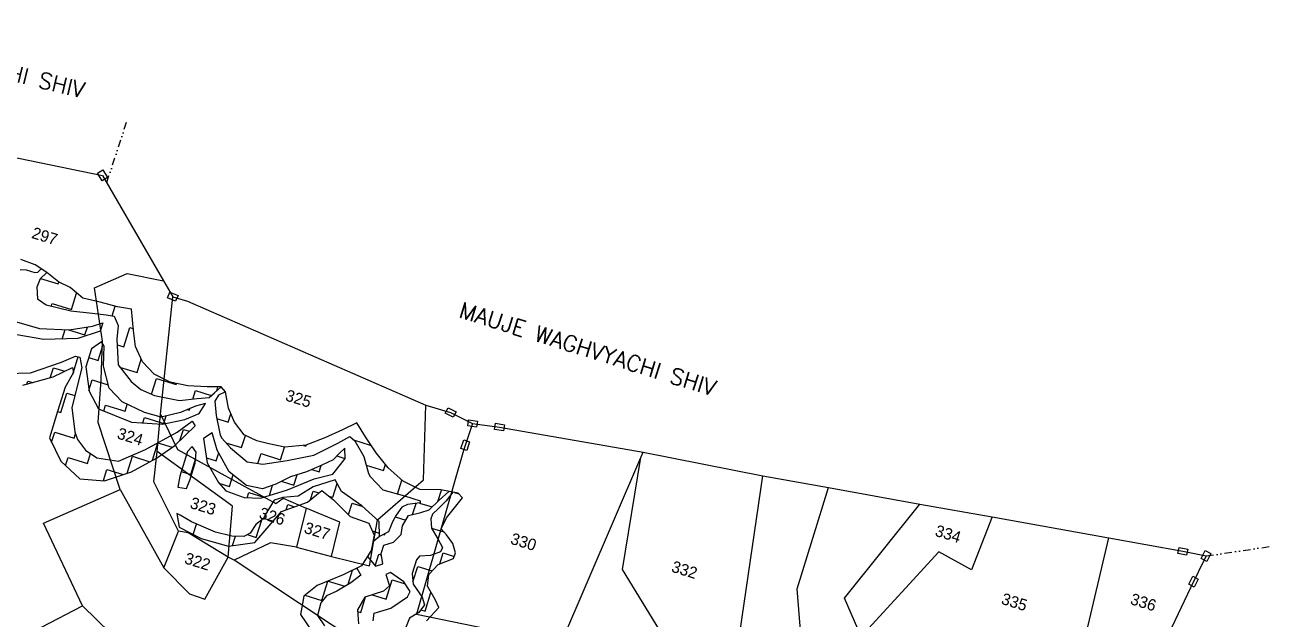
# Model space of a CAD drawing. Header units: metres. Extents: x 300561 to 302085, y 1967111 to 1969787.
# Drawn here: x 301243 to 302085, y 1969385 to 1969787 of the extents above; entities that cross this region are included whole.
import ezdxf

# ---------------------------------------------------------------- set-up
doc = ezdxf.new("R2010")
doc.units = ezdxf.units.M
doc.linetypes.add('DIVIDE', pattern=[1.25, 0.5, -0.25, 0, -0.25, 0, -0.25])
for name, color, linetype in [('POLY_HATCH', 12, 'Continuous'), ('POLY_PARCEL', 6, 'Continuous'), ('TEXT_MAPOUT', 7, 'Continuous'), ('TEXT_PARCEL', 7, 'Continuous'), ('V_BOUND_LINE', 7, 'Continuous'), ('V_DIVIDE_LINE', 7, 'DIVIDE')]:
    doc.layers.add(name, color=color, linetype=linetype)
doc.styles.get("Standard").update_dxf_attribs({"font": 'simplex.shx'})
doc.styles.add('TEXT_MAP', font='')
doc.styles.get('TEXT_MAP').set_extended_font_data('Kruti Dev 050')

msp = doc.modelspace()

# ---------------------------------------------------------------- linework, layer by layer
for points in [[(301295.45, 1969688.91), (301298.47, 1969683.69), (301294.86, 1969681.6), (301291.84, 1969686.82)], [(301340.72, 1969606.25), (301346.27, 1969603.88), (301344.62, 1969600.04), (301339.08, 1969602.42)], [(301528.92, 1969528.07), (301534.31, 1969525.35), (301532.43, 1969521.63), (301527.04, 1969524.34)], [(301542.77, 1969519.86), (301548.75, 1969519.05), (301548.19, 1969514.92), (301542.21, 1969515.72)], [(301561.13, 1969517.51), (301567.08, 1969516.47), (301566.36, 1969512.36), (301560.42, 1969513.4)], [(301543.49, 1969504.94), (301541.56, 1969499.22), (301537.61, 1969500.55), (301539.53, 1969506.27)], [(302023.38, 1969433.61), (302029.3, 1969432.41), (302028.47, 1969428.32), (302022.55, 1969429.52)], [(302044.88, 1969429.57), (302042.23, 1969424.15), (302038.48, 1969425.98), (302041.13, 1969431.4)], [(302036.39, 1969412.2), (302033.74, 1969406.78), (302029.99, 1969408.61), (302032.64, 1969414.03)]]:
    msp.add_lwpolyline(points, close=True)
at = {"layer": 'POLY_HATCH'}
for p, q in [((301239.57, 1969621.51), (301243.5, 1969621.28)), ((301249.64, 1969624.83), (301240.05, 1969628.41)), ((301257.47, 1969619.43), (301249.64, 1969624.83)), ((301251.35, 1969619.67), (301253.67, 1969622.05)), ((301243.5, 1969621.28), (301249.48, 1969619.59)), ((301249.48, 1969619.59), (301251.35, 1969619.67)), ((301252.98, 1969615.28), (301250.76, 1969609.71)), ((301257.47, 1969619.43), (301252.98, 1969615.28)), ((301265.44, 1969613.18), (301257.47, 1969619.43)), ((301273.36, 1969609.33), (301265.44, 1969613.18)), ((301250.76, 1969609.71), (301251.15, 1969601.64)), ((301281.82, 1969602.14), (301273.36, 1969609.33)), ((301251.15, 1969601.64), (301257.12, 1969597.62)), ((301257.12, 1969597.62), (301273.72, 1969593.65)), ((301293.67, 1969599.44), (301281.82, 1969602.14)), ((301305.4, 1969596.38), (301293.67, 1969599.44)), ((301314.83, 1969594.84), (301305.4, 1969596.38)), ((301273.72, 1969593.65), (301288.16, 1969592.05)), ((301288.16, 1969592.05), (301297.71, 1969591)), ((301297.71, 1969591), (301302.97, 1969590.09)), ((301302.97, 1969590.09), (301305.79, 1969583.67)), ((301316.26, 1969580.33), (301314.83, 1969594.84)), ((301235.54, 1969586.63), (301252.67, 1969581.62)), ((301252.67, 1969581.62), (301272.68, 1969580.77)), ((301272.68, 1969580.77), (301288.32, 1969583.18)), ((301293.65, 1969579.94), (301278.45, 1969574.86)), ((301288.32, 1969583.18), (301295.36, 1969585.42)), ((301295.36, 1969585.42), (301293.65, 1969579.94)), ((301305.79, 1969583.67), (301304.81, 1969574.34)), ((301317.62, 1969569.41), (301316.26, 1969580.33)), ((301255.4, 1969574.12), (301231.98, 1969578.24)), ((301278.45, 1969574.86), (301255.4, 1969574.12)), ((301294.44, 1969572.73), (301287.69, 1969567.96)), ((301296.33, 1969569.72), (301294.44, 1969572.73)), ((301304.81, 1969574.34), (301305.67, 1969556.98)), ((301267.48, 1969558.96), (301276.96, 1969562.97)), ((301276.96, 1969562.97), (301279.94, 1969562.36)), ((301287.69, 1969567.96), (301283.91, 1969555.8)), ((301295.75, 1969556.15), (301296.33, 1969569.72)), ((301322.32, 1969559.03), (301317.62, 1969569.41)), ((301246.48, 1969551.56), (301267.48, 1969558.96)), ((301261.83, 1969548.88), (301274.89, 1969555.26)), ((301281.14, 1969555.02), (301274.41, 1969528.31)), ((301274.89, 1969555.26), (301275.51, 1969551.99)), ((301279.94, 1969562.36), (301281.14, 1969555.02)), ((301283.91, 1969555.8), (301286.07, 1969539.35)), ((301299.59, 1969541.21), (301295.75, 1969556.15)), ((301305.67, 1969556.98), (301314.48, 1969545.81)), ((301330.09, 1969550.87), (301322.32, 1969559.03)), ((301229.94, 1969551.33), (301246.48, 1969551.56)), ((301241.22, 1969543.22), (301261.83, 1969548.88)), ((301275.51, 1969551.99), (301269.95, 1969542.05)), ((301314.48, 1969545.81), (301321.22, 1969540.34)), ((301341.04, 1969545.28), (301330.09, 1969550.87)), ((301269.95, 1969542.05), (301264.78, 1969525.44)), ((301286.07, 1969539.35), (301292.42, 1969527.27)), ((301308.45, 1969531.98), (301299.59, 1969541.21)), ((301321.22, 1969540.34), (301330.32, 1969536.3)), ((301352.99, 1969542.95), (301341.04, 1969545.28)), ((301365.88, 1969542.3), (301352.99, 1969542.95)), ((301375.39, 1969542.31), (301365.88, 1969542.3)), ((301367.24, 1969534.93), (301370.88, 1969538.12)), ((301370.88, 1969538.12), (301375.39, 1969542.31)), ((301378.28, 1969538.84), (301373.76, 1969536.51)), ((301378.28, 1969538.84), (301375.39, 1969542.31)), ((301380.36, 1969527.69), (301378.28, 1969538.84)), ((301323.63, 1969524.83), (301308.45, 1969531.98)), ((301330.32, 1969536.3), (301347.34, 1969532.93)), ((301347.34, 1969532.93), (301359.32, 1969534.26)), ((301358.12, 1969529.06), (301347.94, 1969524.95)), ((301364.8, 1969531.02), (301358.12, 1969529.06)), ((301359.32, 1969534.26), (301367.24, 1969534.93)), ((301360.66, 1969524.22), (301364.8, 1969531.02)), ((301373.76, 1969536.51), (301371.07, 1969532.53)), ((301371.07, 1969532.53), (301372.14, 1969522.8)), ((301264.78, 1969525.44), (301259.26, 1969507.7)), ((301274.41, 1969528.31), (301276.37, 1969511.81)), ((301292.42, 1969527.27), (301314.72, 1969518.31)), ((301334.81, 1969521.76), (301323.63, 1969524.83)), ((301347.94, 1969524.95), (301334.81, 1969521.76)), ((301350.85, 1969520), (301360.66, 1969524.22)), ((301372.14, 1969522.8), (301374.74, 1969509.47)), ((301384.56, 1969518.27), (301380.36, 1969527.69)), ((301314.72, 1969518.31), (301335.76, 1969517.01)), ((301335.76, 1969517.01), (301350.85, 1969520)), ((301357.8, 1969515.91), (301344.15, 1969502.57)), ((301345.65, 1969511.46), (301355.92, 1969519.03)), ((301355.92, 1969519.03), (301357.8, 1969515.91)), ((301391.02, 1969509.72), (301384.56, 1969518.27)), ((301457.51, 1969513.18), (301445.47, 1969507.62)), ((301467.29, 1969517.86), (301457.51, 1969513.18)), ((301473.05, 1969508.35), (301467.29, 1969517.86)), ((301259.26, 1969507.7), (301267.07, 1969491.96)), ((301276.37, 1969511.81), (301278.2, 1969506.5)), ((301278.2, 1969506.5), (301283.61, 1969499.43)), ((301324.26, 1969499.76), (301345.65, 1969511.46)), ((301369.37, 1969511.04), (301363.4, 1969507.36)), ((301363.4, 1969507.36), (301365.99, 1969490.9)), ((301372.73, 1969499.4), (301369.37, 1969511.04)), ((301374.74, 1969509.47), (301375.8, 1969507.46)), ((301375.8, 1969507.46), (301381.82, 1969500.94)), ((301399.66, 1969505.64), (301391.02, 1969509.72)), ((301407.78, 1969503.71), (301399.66, 1969505.64)), ((301418.54, 1969501.35), (301407.78, 1969503.71)), ((301445.47, 1969507.62), (301432.82, 1969502.65)), ((301438.09, 1969495.94), (301454.37, 1969504.12)), ((301454.37, 1969504.12), (301462.5, 1969508.57)), ((301462.5, 1969508.57), (301465.91, 1969505.59)), ((301465.91, 1969505.59), (301472.02, 1969495.02)), ((301480.39, 1969497.54), (301473.05, 1969508.35)), ((301283.61, 1969499.43), (301291.46, 1969494.14)), ((301305.96, 1969491.84), (301324.26, 1969499.76)), ((301331.64, 1969493.98), (301344.15, 1969502.57)), ((301352.71, 1969498.48), (301347.54, 1969481.86)), ((301355.88, 1969501.75), (301352.71, 1969498.48)), ((301358.57, 1969498.03), (301355.88, 1969501.75)), ((301357.92, 1969490.52), (301358.57, 1969498.03)), ((301380.96, 1969484.8), (301372.73, 1969499.4)), ((301381.82, 1969500.94), (301393.07, 1969491.42)), ((301432.82, 1969502.65), (301418.54, 1969501.35)), ((301420.12, 1969492.39), (301438.09, 1969495.94)), ((301455.37, 1969497.03), (301451.16, 1969492.8)), ((301459.15, 1969500.67), (301455.37, 1969497.03)), ((301459.37, 1969493.62), (301459.15, 1969500.67)), ((301488.32, 1969487.35), (301480.39, 1969497.54)), ((301267.07, 1969491.96), (301279.75, 1969480.03)), ((301291.46, 1969494.14), (301305.96, 1969491.84)), ((301314.8, 1969484.68), (301331.64, 1969493.98)), ((301354.37, 1969479.11), (301357.92, 1969490.52)), ((301365.99, 1969490.9), (301373.61, 1969477.45)), ((301393.07, 1969491.42), (301403.65, 1969489.81)), ((301403.65, 1969489.81), (301420.12, 1969492.39)), ((301443.52, 1969489.16), (301433.21, 1969484.67)), ((301451.16, 1969492.8), (301443.52, 1969489.16)), ((301451.06, 1969483.2), (301456.17, 1969489.56)), ((301456.17, 1969489.56), (301459.37, 1969493.62)), ((301472.02, 1969495.02), (301475.23, 1969483.66)), ((301498.62, 1969478.4), (301488.32, 1969487.35)), ((301279.75, 1969480.03), (301296.55, 1969478.69)), ((301296.55, 1969478.69), (301314.8, 1969484.68)), ((301347.54, 1969481.86), (301346.22, 1969474.31)), ((301352.09, 1969473.32), (301354.37, 1969479.11)), ((301392.5, 1969475.43), (301380.96, 1969484.8)), ((301422.29, 1969481.32), (301412.34, 1969476.47)), ((301420.28, 1969472.56), (301438.47, 1969479.9)), ((301433.21, 1969484.67), (301422.29, 1969481.32)), ((301452.52, 1969479.38), (301437.77, 1969474.58)), ((301438.47, 1969479.9), (301451.06, 1969483.2)), ((301456.76, 1969471.32), (301452.52, 1969479.38)), ((301475.23, 1969483.66), (301476.34, 1969481.59)), ((301476.34, 1969481.59), (301484.82, 1969472.45)), ((301509.93, 1969472.7), (301498.62, 1969478.4)), ((301346.22, 1969474.31), (301352.09, 1969473.32)), ((301373.61, 1969477.45), (301378.6, 1969471.81)), ((301378.6, 1969471.81), (301390.92, 1969467.25)), ((301403.38, 1969473.24), (301392.5, 1969475.43)), ((301402.13, 1969466.89), (301420.28, 1969472.56)), ((301412.34, 1969476.47), (301403.38, 1969473.24)), ((301437.77, 1969474.58), (301427.64, 1969468.34)), ((301433.85, 1969464.21), (301443.66, 1969472.01)), ((301443.66, 1969472.01), (301451.52, 1969465.67)), ((301470.63, 1969461.7), (301456.76, 1969471.32)), ((301484.82, 1969472.45), (301499.46, 1969468.38)), ((301524.12, 1969472.45), (301509.93, 1969472.7)), ((301522.99, 1969465.57), (301529.5, 1969471.41)), ((301535.72, 1969470.22), (301524.12, 1969472.45)), ((301532.27, 1969470.88), (301527.66, 1969465.08)), ((301538.71, 1969467.11), (301535.72, 1969470.22)), ((301390.92, 1969467.25), (301402.13, 1969466.89)), ((301411.33, 1969465.47), (301407.03, 1969458.62)), ((301417.18, 1969467.26), (301411.33, 1969465.47)), ((301416.34, 1969457.98), (301433.85, 1969464.21)), ((301427.64, 1969468.34), (301417.18, 1969467.26)), ((301451.52, 1969465.67), (301462.83, 1969454.57)), ((301482.27, 1969451.09), (301470.63, 1969461.7)), ((301501.54, 1969462.67), (301497.57, 1969460.78)), ((301499.46, 1969468.38), (301510, 1969465.1)), ((301510.03, 1969463.64), (301501.54, 1969462.67)), ((301510, 1969465.1), (301510.03, 1969463.64)), ((301516.14, 1969459.04), (301522.99, 1969465.57)), ((301527.66, 1969465.08), (301522.45, 1969459.96)), ((301527.79, 1969453.67), (301538.71, 1969467.11)), ((301347.72, 1969455.41), (301345.53, 1969456.51)), ((301345.53, 1969456.51), (301347, 1969447.21)), ((301355.45, 1969450.84), (301347.72, 1969455.41)), ((301398.27, 1969436.79), (301416.34, 1969457.98)), ((301407.03, 1969458.62), (301403.8, 1969452.89)), ((301462.83, 1969454.57), (301475.36, 1969450.06)), ((301493.75, 1969455.47), (301491.37, 1969450.91)), ((301497.57, 1969460.78), (301493.75, 1969455.47)), ((301498.09, 1969448.28), (301502.17, 1969455.2)), ((301502.17, 1969455.2), (301510.5, 1969457.18)), ((301510.5, 1969457.18), (301516.14, 1969459.04)), ((301518.38, 1969456.17), (301517.35, 1969452.88)), ((301522.45, 1969459.96), (301518.38, 1969456.17)), ((301524.29, 1969446.25), (301527.79, 1969453.67)), ((301347, 1969447.21), (301361.82, 1969439.53)), ((301371.6, 1969443.89), (301355.45, 1969450.84)), ((301399, 1969449.08), (301394.97, 1969443.11)), ((301403.8, 1969452.89), (301399, 1969449.08)), ((301475.36, 1969450.06), (301478.93, 1969441.78)), ((301482.48, 1969440.92), (301482.27, 1969451.09)), ((301491.37, 1969450.91), (301488.74, 1969444.02)), ((301497.19, 1969442.3), (301498.09, 1969448.28)), ((301517.35, 1969452.88), (301517.77, 1969446.49)), ((301517.77, 1969446.49), (301522.06, 1969439.37)), ((301527.78, 1969442.19), (301524.29, 1969446.25)), ((301361.82, 1969439.53), (301380.31, 1969434.39)), ((301382.57, 1969441.19), (301371.6, 1969443.89)), ((301380.31, 1969434.39), (301398.27, 1969436.79)), ((301390.72, 1969441.06), (301382.57, 1969441.19)), ((301394.97, 1969443.11), (301390.72, 1969441.06)), ((301478.93, 1969441.78), (301476.97, 1969431.54)), ((301478.83, 1969437.72), (301477.97, 1969437.26)), ((301482.48, 1969440.92), (301478.83, 1969437.72)), ((301488.74, 1969444.02), (301482.48, 1969440.92)), ((301485.55, 1969435.09), (301491.98, 1969437.18)), ((301491.98, 1969437.18), (301497.19, 1969442.3)), ((301522.06, 1969439.37), (301525.09, 1969433.61)), ((301532.27, 1969436.24), (301527.78, 1969442.19)), ((301533.9, 1969429.99), (301532.27, 1969436.24)), ((301476.97, 1969431.54), (301470.43, 1969421.08)), ((301483.77, 1969429.38), (301485.55, 1969435.09)), ((301484.78, 1969422.56), (301483.77, 1969429.38)), ((301517.12, 1969428.15), (301509.71, 1969427.56)), ((301523.91, 1969430.61), (301517.12, 1969428.15)), ((301525.09, 1969433.61), (301523.91, 1969430.61)), ((301532.72, 1969426.19), (301533.9, 1969429.99)), ((301470.43, 1969421.08), (301457.87, 1969414.96)), ((301467.28, 1969419.54), (301469.88, 1969414.87)), ((301474.35, 1969427.35), (301479.94, 1969420.94)), ((301479.94, 1969420.94), (301484.78, 1969422.56)), ((301507.51, 1969425.12), (301504.64, 1969415.9)), ((301509.71, 1969427.56), (301507.51, 1969425.12)), ((301515.82, 1969415.21), (301522.32, 1969422.1)), ((301522.32, 1969422.1), (301532.72, 1969426.19)), ((301457.87, 1969414.96), (301440.5, 1969407.87)), ((301469.88, 1969414.87), (301463.22, 1969409.72)), ((301490.04, 1969416.72), (301486.77, 1969415.31)), ((301486.77, 1969415.31), (301489.24, 1969407.67)), ((301498.96, 1969410.3), (301490.04, 1969416.72)), ((301504.64, 1969415.9), (301505.29, 1969408.71)), ((301514.96, 1969407.36), (301515.82, 1969415.21)), ((301440.5, 1969407.87), (301431.3, 1969400.7)), ((301453.73, 1969404), (301446.74, 1969400.88)), ((301463.22, 1969409.72), (301453.73, 1969404)), ((301485.28, 1969404.05), (301472.66, 1969399.89)), ((301489.24, 1969407.67), (301485.28, 1969404.05)), ((301503.37, 1969403.67), (301498.96, 1969410.3)), ((301501.49, 1969400.22), (301503.37, 1969403.67)), ((301505.29, 1969408.71), (301511.44, 1969399.82)), ((301520.11, 1969398.43), (301514.96, 1969407.36)), ((301431.3, 1969400.7), (301429.02, 1969388.1)), ((301442.83, 1969396.08), (301440.67, 1969387.6)), ((301446.74, 1969400.88), (301442.83, 1969396.08)), ((301472.66, 1969399.89), (301467.58, 1969391.37)), ((301490.16, 1969392.42), (301501.49, 1969400.22)), ((301513, 1969394.76), (301509.17, 1969389.45)), ((301511.44, 1969399.82), (301513, 1969394.76)), ((301522.79, 1969393.04), (301520.11, 1969398.43)), ((301429.02, 1969388.1), (301437.24, 1969376.33)), ((301440.67, 1969387.6), (301445.25, 1969380.63)), ((301467.58, 1969391.37), (301468.26, 1969381.85)), ((301478.24, 1969384.01), (301478.99, 1969389.03)), ((301478.99, 1969389.03), (301490.16, 1969392.42)), ((301502.92, 1969385.61), (301498.83, 1969375.57)), ((301509.17, 1969389.45), (301502.92, 1969385.61)), ((301514.41, 1969383.96), (301522.79, 1969393.04))]:
    msp.add_line(p, q, dxfattribs=at)
at = {"layer": 'POLY_HATCH', "linetype": 'Continuous'}
for p, q in [((301253.23, 1969615.51), (301265.19, 1969611.79)), ((301265.19, 1969611.79), (301265.6, 1969613.1)), ((301274.24, 1969594.56), (301277.69, 1969605.65)), ((301260.53, 1969596.8), (301261.1, 1969598.65)), ((301261.1, 1969598.65), (301274.24, 1969594.56)), ((301301.75, 1969590.3), (301303.77, 1969596.81)), ((301268.01, 1969574.52), (301269.99, 1969580.88)), ((301272.17, 1969580.79), (301283.29, 1969577.33)), ((301283.29, 1969577.33), (301284.95, 1969582.66)), ((301309.57, 1969569.15), (301313.67, 1969582.29)), ((301313.67, 1969582.29), (301316.15, 1969581.52)), ((301275.47, 1969552.19), (301278.71, 1969562.61)), ((301292.34, 1969560.1), (301295.67, 1969570.77)), ((301305, 1969570.57), (301309.57, 1969569.15)), ((301259.86, 1969548.34), (301261.97, 1969555.14)), ((301261.97, 1969555.14), (301269.71, 1969552.73)), ((301285.87, 1969562.11), (301292.34, 1969560.1)), ((301306.75, 1969555.61), (301318.62, 1969551.92)), ((301318.62, 1969551.92), (301321.44, 1969560.97)), ((301244.09, 1969544.01), (301244.74, 1969546.09)), ((301244.74, 1969546.09), (301247.99, 1969545.08)), ((301275, 1969551.08), (301275.11, 1969551.05)), ((301275.11, 1969551.05), (301275.28, 1969551.59)), ((301286.02, 1969539.77), (301288.25, 1969546.96)), ((301288.25, 1969546.96), (301298.97, 1969543.62)), ((301328.44, 1969537.14), (301331.77, 1969547.83)), ((301331.77, 1969547.83), (301344.91, 1969543.74)), ((301266.93, 1969524.77), (301271.02, 1969537.91)), ((301271.02, 1969537.91), (301276.41, 1969536.23)), ((301344.91, 1969543.74), (301345.14, 1969544.48)), ((301356.26, 1969533.92), (301358.05, 1969539.65)), ((301358.05, 1969539.65), (301368.8, 1969536.3)), ((301372.43, 1969539.56), (301373.29, 1969542.31)), ((301296.08, 1969525.8), (301297.3, 1969529.73)), ((301297.3, 1969529.73), (301310.44, 1969525.64)), ((301310.44, 1969525.64), (301311.91, 1969530.35)), ((301264.78, 1969525.44), (301266.93, 1969524.77)), ((301322.43, 1969517.83), (301323.58, 1969521.55)), ((301323.58, 1969521.55), (301336.72, 1969517.45)), ((301336.72, 1969517.45), (301338.33, 1969522.61)), ((301352.74, 1969526.88), (301353.96, 1969526.5)), ((301353.96, 1969526.5), (301354.27, 1969527.5)), ((301372.55, 1969520.72), (301380.24, 1969518.32)), ((301380.24, 1969518.32), (301382, 1969524)), ((301347.54, 1969505.88), (301349.87, 1969513.36)), ((301349.87, 1969513.36), (301353.91, 1969512.11)), ((301260.71, 1969504.78), (301262.84, 1969511.63)), ((301262.84, 1969511.63), (301275.98, 1969507.54)), ((301275.98, 1969507.54), (301276.87, 1969510.38)), ((301328.96, 1969492.5), (301332.63, 1969504.31)), ((301332.63, 1969504.31), (301342.3, 1969501.3)), ((301378.6, 1969504.42), (301389.29, 1969501.09)), ((301389.29, 1969501.09), (301391.85, 1969509.33)), ((301465.05, 1969506.34), (301476.31, 1969502.83)), ((301285.03, 1969490.3), (301287.13, 1969497.05)), ((301311.8, 1969483.69), (301315.4, 1969495.26)), ((301315.4, 1969495.26), (301327.28, 1969491.57)), ((301372.06, 1969492.04), (301373.77, 1969497.55)), ((301400.34, 1969490.31), (301402.43, 1969497)), ((301402.43, 1969497), (301415.57, 1969492.91)), ((301415.57, 1969492.91), (301418.22, 1969501.42)), ((301431.1, 1969502.49), (301432.8, 1969501.96)), ((301432.8, 1969501.96), (301433.04, 1969502.73)), ((301453.78, 1969495.43), (301459.08, 1969493.78)), ((301476.31, 1969502.83), (301476.46, 1969503.33)), ((301270.21, 1969489), (301271.89, 1969494.39)), ((301271.89, 1969494.39), (301285.03, 1969490.3)), ((301354.83, 1969482.99), (301358.21, 1969493.88)), ((301365.49, 1969494.09), (301372.06, 1969492.04)), ((301441.85, 1969484.73), (301443.18, 1969489.01)), ((301459.08, 1969493.78), (301459.34, 1969494.6)), ((301473.65, 1969489.25), (301485.36, 1969485.6)), ((301485.36, 1969485.6), (301486.6, 1969489.57)), ((301295.85, 1969478.74), (301298.17, 1969486.21)), ((301298.17, 1969486.21), (301309.11, 1969482.81)), ((301348.5, 1969484.96), (301354.83, 1969482.99)), ((301381.11, 1969474.81), (301383.56, 1969482.69)), ((301416.13, 1969478.32), (301424.62, 1969475.68)), ((301424.62, 1969475.68), (301426.81, 1969482.71)), ((301436.89, 1969486.27), (301441.85, 1969484.73)), ((301494.82, 1969469.67), (301497.77, 1969479.14)), ((301373.99, 1969477.03), (301381.11, 1969474.81)), ((301393.14, 1969467.18), (301394.25, 1969470.72)), ((301394.25, 1969470.72), (301404.34, 1969467.58)), ((301408.04, 1969468.74), (301410.21, 1969475.7)), ((301435.99, 1969465.9), (301437.76, 1969471.59)), ((301437.76, 1969471.59), (301441.62, 1969470.39)), ((301450.9, 1969467.5), (301453.82, 1969476.9)), ((301522.1, 1969464.73), (301524.49, 1969472.38)), ((301533.24, 1969470.7), (301536.12, 1969469.8)), ((301419.45, 1969459.09), (301420.53, 1969462.54)), ((301420.53, 1969462.54), (301425.13, 1969461.11)), ((301448.21, 1969468.34), (301450.9, 1969467.5)), ((301461.65, 1969455.73), (301464.04, 1969463.41)), ((301464.04, 1969463.41), (301471.2, 1969461.18)), ((301504.93, 1969455.85), (301507.25, 1969463.33)), ((301509.71, 1969463.61), (301518.17, 1969460.97)), ((301404.01, 1969453.27), (301410.58, 1969451.22)), ((301493.16, 1969454.34), (301500.35, 1969452.11)), ((301356.56, 1969442.26), (301358.78, 1969449.4)), ((301399.21, 1969440.35), (301402.88, 1969452.16)), ((301477.64, 1969444.76), (301482.43, 1969443.27)), ((301517.76, 1969446.69), (301526.16, 1969444.07)), ((301383.05, 1969434.76), (301385.04, 1969441.15)), ((301393.15, 1969442.24), (301399.21, 1969440.35)), ((301485.38, 1969442.35), (301486.23, 1969442.09)), ((301486.23, 1969442.09), (301486.48, 1969442.9)), ((301479.72, 1969421.19), (301482.14, 1969428.95)), ((301482.14, 1969428.95), (301483.92, 1969428.39)), ((301523.38, 1969422.52), (301525.65, 1969429.82)), ((301525.65, 1969429.82), (301533.12, 1969427.49)), ((301466.8, 1969419.31), (301467.53, 1969419.08)), ((301505.15, 1969410.26), (301508.42, 1969420.77)), ((301508.42, 1969420.77), (301518.19, 1969417.73)), ((301461.4, 1969408.62), (301464.35, 1969418.11)), ((301487.1, 1969398.58), (301491.19, 1969411.72)), ((301491.19, 1969411.72), (301499.81, 1969409.03)), ((301443.59, 1969397.71), (301447.66, 1969410.79)), ((301447.75, 1969410.83), (301459.16, 1969407.27)), ((301513.38, 1969390.4), (301517.36, 1969403.19)), ((301432.06, 1969401.29), (301443.59, 1969397.71)), ((301469.87, 1969389.53), (301473.14, 1969400.05)), ((301477.62, 1969401.53), (301487.1, 1969398.58)), ((301467.66, 1969390.21), (301469.87, 1969389.53)), ((301510.5, 1969391.29), (301513.38, 1969390.4))]:
    msp.add_line(p, q, dxfattribs=at)
at = {"layer": 'POLY_PARCEL'}
for p, q in [((301289.76, 1969609.06), (301311.9, 1969618.79)), ((301311.9, 1969618.79), (301336.47, 1969613.87)), ((301295.12, 1969573.17), (301289.76, 1969609.06)), ((301334.48, 1969523.7), (301342.67, 1969603.15)), ((301294.32, 1969546.95), (301295.12, 1969573.17)), ((301292.29, 1969518.03), (301294.32, 1969546.95)), ((301512.28, 1969479.4), (301513.91, 1969529.69)), ((301332.17, 1969498.35), (301334.48, 1969523.7)), ((301334.48, 1969523.7), (301345.97, 1969499.83)), ((301307.1, 1969472.83), (301292.29, 1969518.03)), ((301545.48, 1969517.39), (301539.33, 1969499.14)), ((301329.97, 1969477.84), (301332.17, 1969498.35)), ((301383.19, 1969461.38), (301332.17, 1969498.35)), ((301345.97, 1969499.83), (301412.47, 1969463.31)), ((301539.33, 1969499.14), (301507.65, 1969388.41)), ((301659.34, 1969494.46), (301660.86, 1969498.01)), ((301605.18, 1969368.4), (301659.34, 1969494.46)), ((301646.92, 1969418.68), (301659.34, 1969494.46)), ((301481.29, 1969452.13), (301512.28, 1969479.4)), ((301720.8, 1969338.67), (301741.87, 1969481.93)), ((301255.36, 1969449.93), (301307.1, 1969472.83)), ((301307.1, 1969472.83), (301336.61, 1969419.86)), ((301346.7, 1969444.58), (301329.97, 1969477.84)), ((301765.09, 1969405.48), (301786.22, 1969474.01)), ((301412.47, 1969463.31), (301417.36, 1969466.86)), ((301417.36, 1969466.86), (301432.98, 1969460.11)), ((301797.21, 1969399.26), (301848.13, 1969462.94)), ((301380.28, 1969427.06), (301383.19, 1969461.38)), ((301432.98, 1969460.11), (301426.36, 1969433.71)), ((301455.7, 1969450.55), (301432.98, 1969460.11)), ((301896.91, 1969454.21), (301883.01, 1969418.33)), ((301281.75, 1969393.95), (301255.36, 1969449.93)), ((301336.61, 1969419.86), (301346.7, 1969444.58)), ((301353.12, 1969443.47), (301346.7, 1969444.58)), ((301450.09, 1969427.42), (301455.7, 1969450.55)), ((301475.84, 1969421.19), (301481.29, 1969452.13)), ((301380.28, 1969427.06), (301353.12, 1969443.47)), ((301408.77, 1969436.7), (301384.2, 1969424.94)), ((301426.36, 1969433.71), (301408.77, 1969436.7)), ((301959.83, 1969372.12), (301975.86, 1969440.08)), ((301426.36, 1969433.71), (301450.09, 1969427.42)), ((301860.93, 1969430.57), (301808.47, 1969373.37)), ((301883.01, 1969418.33), (301860.93, 1969430.57)), ((301336.61, 1969419.86), (301353.99, 1969402.11)), ((301364.41, 1969398.47), (301380.28, 1969427.06)), ((301384.2, 1969424.94), (301380.28, 1969427.06)), ((301497.48, 1969349.98), (301384.2, 1969424.94)), ((301450.09, 1969427.42), (301475.84, 1969421.19)), ((301692.57, 1969343.98), (301646.92, 1969418.68)), ((301769.17, 1969355.26), (301765.09, 1969405.48)), ((301353.99, 1969402.11), (301364.41, 1969398.47)), ((301808.47, 1969373.37), (301797.21, 1969399.26)), ((301243.06, 1969373.96), (301281.75, 1969393.95)), ((301313.09, 1969363.5), (301281.75, 1969393.95)), ((301507.65, 1969388.41), (301605.18, 1969368.4))]:
    msp.add_line(p, q, dxfattribs=at)
at = {"layer": 'V_BOUND_LINE'}
for p, q in [((301223.6, 1969699.92), (301295.16, 1969685.25)), ((301295.16, 1969685.25), (301336.47, 1969613.87)), ((301336.47, 1969613.87), (301342.67, 1969603.15)), ((301342.67, 1969603.15), (301352.63, 1969600.23)), ((301352.63, 1969600.23), (301513.91, 1969529.69)), ((301513.91, 1969529.69), (301530.68, 1969524.85)), ((301530.68, 1969524.85), (301545.48, 1969517.39)), ((301545.48, 1969517.39), (301563.75, 1969514.93)), ((301563.75, 1969514.93), (301660.86, 1969498.01)), ((301660.86, 1969498.01), (301741.87, 1969481.93)), ((301741.87, 1969481.93), (301786.22, 1969474.01)), ((301786.22, 1969474.01), (301848.13, 1969462.94)), ((301848.13, 1969462.94), (301896.91, 1969454.21)), ((301896.91, 1969454.21), (301975.86, 1969440.08)), ((301975.86, 1969440.08), (302025.92, 1969430.96)), ((302025.92, 1969430.96), (302041.68, 1969427.77)), ((302041.68, 1969427.77), (302031.19, 1969406.32)), ((302031.19, 1969406.32), (302007.68, 1969356.8))]:
    msp.add_line(p, q, dxfattribs=at)
at = {"layer": 'V_DIVIDE_LINE', "ltscale": 10}
for p, q in [((301298.01, 1969680.32), (301311.94, 1969722.56)), ((302041.68, 1969427.77), (302085, 1969434.22))]:
    msp.add_line(p, q, dxfattribs=at)

# ---------------------------------------------------------------- texts
at = {"layer": 'TEXT_MAPOUT', "ltscale": 10}
for s, rotation, p in [('MAUJE HARNAICHI SHIV', 346.28552, (301119.67, 1969776.93)), ('MAUJE WAGHVYACHI SHIV', 342.70949, (301535.62, 1969589.48))]:
    msp.add_text(s, height=10.8366, rotation=rotation, dxfattribs=at).set_placement(p)
at = {"layer": 'TEXT_PARCEL', "style": 'TEXT_MAP'}
for s, p in [('297', (301246.68, 1969643.03)), ('325', (301418.32, 1969533.15)), ('324', (301304.5, 1969507.42)), ('323', (301353.79, 1969460.4)), ('326', (301400.53, 1969453.53)), ('327', (301430.98, 1969443.58)), ('334', (301857.75, 1969441.6)), ('330', (301570.56, 1969436.23)), ('322', (301350.05, 1969422.94)), ('332', (301679.44, 1969417.31)), ('335', (301902.58, 1969395.54)), ('336', (301989.84, 1969395.39))]:
    msp.add_text(s, height=7.802, rotation=342.70949, dxfattribs=at).set_placement(p)

doc.saveas('drawing.dxf')
